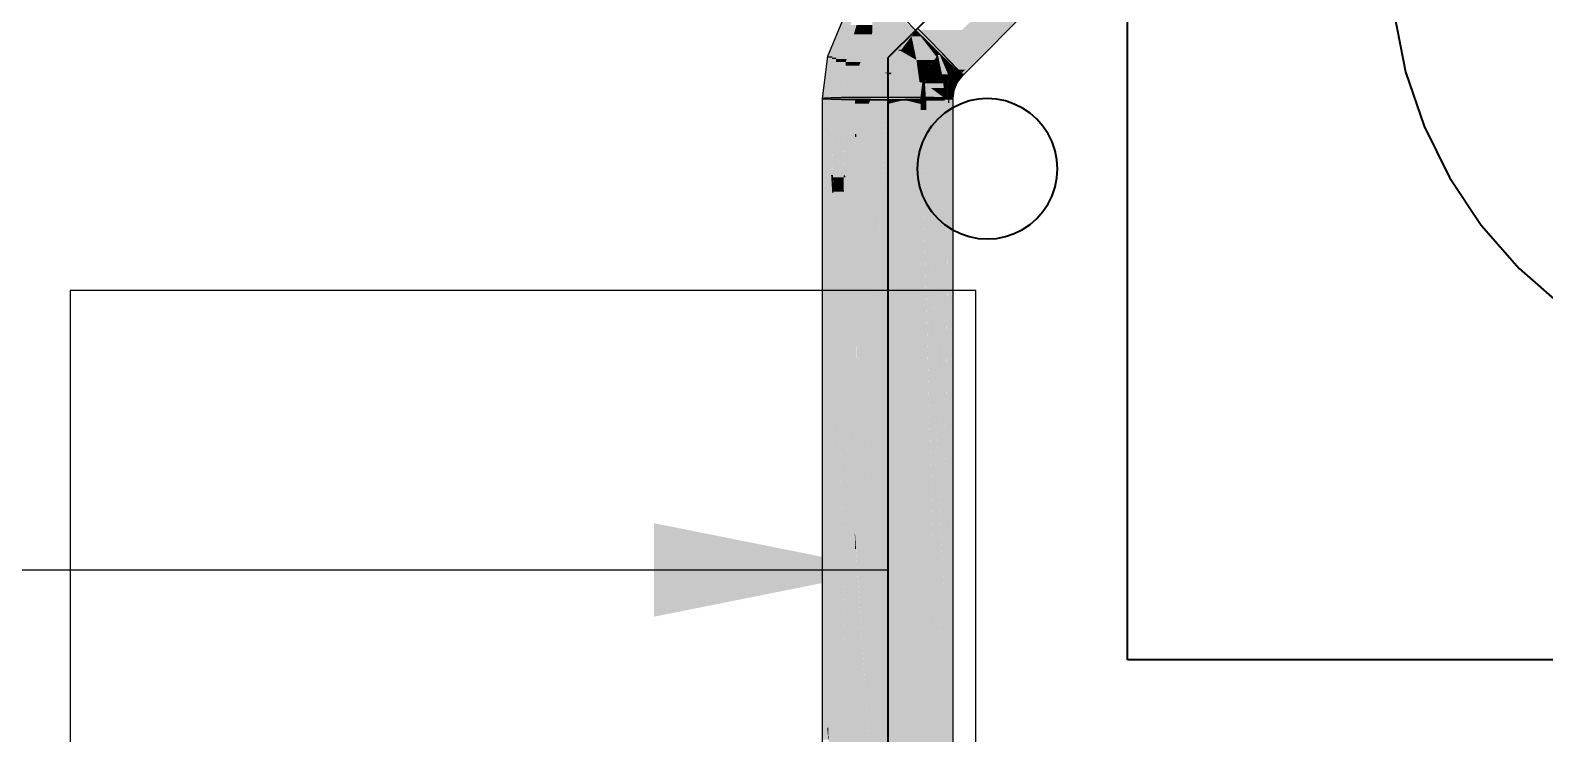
# Model space of a CAD drawing. Extents: x 0 to 756, y -25 to 420.
# Drawn here: x 158.88 to 171.84, y 224.9 to 230.92 of the extents above; entities that cross this region are included whole.
import ezdxf

# ---------------------------------------------------------------- set-up
doc = ezdxf.new("R2010")
doc.units = 0
doc.layers.get('0').update_dxf_attribs({"lineweight": 25})
for name, color, linetype, lineweight in [('M_BLIERUNG', 7, 'Continuous', 13), ('S_Einrichtung', 7, 'Continuous', 35), ('X_Text', 7, 'Continuous', 25)]:
    doc.layers.add(name, color=color, linetype=linetype, lineweight=lineweight)
for name, color, linetype, lineweight, true_color in [('S_Kaltwasser', 3, 'Continuous', 35, 0x00ff00), ('S_Schmutzwasser', 7, 'Continuous', 35, 0x808040), ('S_Schmutzwasser-Shading', 7, 'Continuous', 35, 0x808040)]:
    doc.layers.add(name, color=color, linetype=linetype, lineweight=lineweight, true_color=true_color)

# ---------------------------------------------------------------- blocks, each defined once
blk = doc.blocks.new('Shading-A0T78OMZOY', base_point=(167.638, 221.106))
at = {"layer": 'S_Schmutzwasser-Shading', "color": 47, "true_color": 0x6d6d36}
for points in [[(166.083, 230.884), (166.114, 231.231), (166.092, 231.231)], [(166.083, 230.884), (166.261, 231.116), (166.104, 231.116)], [(166.944, 230.723), (166.654, 230.723), (167.407, 231.186)], [(166.654, 230.723), (167.407, 231.186), (167.118, 231.186)], [(165.865, 230.671), (165.775, 230.671), (165.95, 230.964)], [(165.775, 230.671), (165.95, 230.964), (165.896, 230.964)], [(166.083, 230.884), (165.927, 230.884), (165.95, 230.964)], [(166.083, 230.884), (166.085, 230.964), (165.95, 230.964)], [(165.985, 230.647), (165.858, 230.647), (166.083, 230.884)], [(165.858, 230.647), (166.083, 230.884), (165.927, 230.884)], [(166.802, 230.58), (166.944, 230.723), (166.654, 230.723)], [(165.858, 230.647), (165.865, 230.671), (165.775, 230.671)], [(165.971, 230.614), (165.985, 230.647), (165.858, 230.647)], [(166.562, 230.563), (166.551, 230.563), (166.572, 230.601)], [(166.551, 230.563), (166.572, 230.601), (166.567, 230.601)], [(166.68, 230.542), (166.556, 230.542), (166.572, 230.601)], [(166.572, 230.601), (166.567, 230.601), (166.568, 230.604)], [(166.543, 230.337), (166.495, 230.337), (166.535, 230.463)], [(166.495, 230.337), (166.535, 230.463), (166.511, 230.463)], [(166.535, 230.463), (166.511, 230.463), (166.512, 230.469)], [(166.536, 230.469), (166.512, 230.469), (166.562, 230.563)], [(166.512, 230.469), (166.562, 230.563), (166.551, 230.563)], [(166.535, 230.463), (166.536, 230.469), (166.512, 230.469)], [(166.691, 230.463), (166.535, 230.463), (166.68, 230.542)], [(166.535, 230.463), (166.68, 230.542), (166.556, 230.542)], [(166.697, 230.423), (166.587, 230.423), (166.535, 230.463)], [(166.701, 230.338), (166.543, 230.338), (166.535, 230.463)], [(166.697, 230.423), (166.691, 230.463), (166.535, 230.463)], [(166.747, 230.505), (166.685, 230.505), (166.68, 230.542)], [(166.693, 230.447), (166.747, 230.505), (166.685, 230.505)], [(166.723, 230.447), (166.693, 230.447), (166.747, 230.505)], [(166.697, 230.423), (166.723, 230.447), (166.693, 230.447)], [(166.713, 230.423), (166.697, 230.423), (166.723, 230.447)], [(165.834, 230.326), (165.732, 230.326), (165.732, 230.328)], [(165.748, 229.68), (165.732, 229.68), (165.732, 230.328)], [(165.749, 229.659), (165.834, 230.326), (165.732, 230.326)], [(165.84, 229.659), (165.749, 229.659), (165.834, 230.326)], [(165.852, 229.676), (165.84, 229.676), (165.834, 230.326)], [(165.935, 230.324), (165.834, 230.324), (165.834, 230.326)], [(165.843, 230.005), (165.935, 230.324), (165.834, 230.324)], [(165.937, 230.005), (165.843, 230.005), (165.935, 230.324)], [(165.937, 230.289), (165.935, 230.289), (165.935, 230.324)], [(165.937, 230.289), (165.937, 230.324), (165.935, 230.324)], [(165.937, 230.324), (165.935, 230.324), (165.935, 230.324)], [(166.544, 230.325), (166.493, 230.325), (166.543, 230.332)], [(166.493, 230.325), (166.543, 230.332), (166.494, 230.332)], [(166.493, 230.324), (166.544, 230.325), (166.493, 230.325)], [(166.543, 230.332), (166.494, 230.332), (166.495, 230.337)], [(166.543, 230.332), (166.543, 230.337), (166.495, 230.337)], [(166.545, 230.324), (166.497, 230.324), (166.545, 230.325)], [(166.499, 230.236), (166.545, 230.324), (166.497, 230.324)], [(166.498, 230.288), (166.497, 230.288), (166.497, 230.324)], [(166.547, 230.236), (166.499, 230.236), (166.545, 230.324)], [(166.544, 230.328), (166.701, 230.338), (166.543, 230.338)], [(166.7, 230.328), (166.544, 230.328), (166.701, 230.338)], [(166.544, 230.325), (166.7, 230.328), (166.544, 230.328)], [(166.608, 230.325), (166.545, 230.325), (166.598, 230.326)], [(166.547, 230.315), (166.608, 230.325), (166.545, 230.325)], [(166.702, 229.62), (166.573, 229.62), (166.545, 230.325)], [(166.614, 228.597), (166.577, 228.597), (166.545, 230.325)], [(166.702, 230.315), (166.547, 230.315), (166.608, 230.325)], [(166.702, 229.62), (166.702, 230.315), (166.547, 230.315)], [(166.701, 230.338), (166.697, 230.423), (166.587, 230.423)], [(166.702, 230.326), (166.598, 230.326), (166.702, 230.328)], [(166.702, 230.315), (166.702, 230.326), (166.598, 230.326)], [(166.712, 230.42), (166.697, 230.42), (166.697, 230.423)], [(166.712, 230.42), (166.713, 230.423), (166.697, 230.423)], [(166.701, 230.338), (166.712, 230.42), (166.697, 230.42)], [(165.937, 230.005), (165.937, 230.289), (165.935, 230.289)], [(166.499, 230.236), (166.498, 230.288), (166.497, 230.288)], [(166.499, 222.26), (166.497, 222.26), (166.497, 230.288)], [(166.499, 230.236), (166.497, 230.236), (166.497, 230.288)], [(166.498, 225.186), (166.499, 230.236), (166.497, 230.236)], [(166.642, 225.186), (166.498, 225.186), (166.499, 230.236)], [(166.577, 228.597), (166.547, 230.236), (166.499, 230.236)], [(166.577, 228.597), (166.546, 228.597), (166.499, 230.236)], [(165.849, 229.793), (165.937, 230.005), (165.843, 230.005)], [(165.904, 229.793), (165.849, 229.793), (165.937, 230.005)], [(165.937, 229.495), (165.857, 229.495), (165.937, 230.005)], [(165.857, 229.495), (165.904, 229.793), (165.849, 229.793)], [(165.759, 229.271), (165.732, 229.271), (165.732, 229.68)], [(165.741, 229.538), (165.748, 229.68), (165.732, 229.68)], [(165.752, 229.538), (165.741, 229.538), (165.748, 229.68)], [(165.84, 229.659), (165.852, 229.676), (165.84, 229.676)], [(165.853, 229.659), (165.84, 229.659), (165.852, 229.676)], [(165.742, 229.525), (165.752, 229.538), (165.741, 229.538)], [(165.752, 229.525), (165.742, 229.525), (165.752, 229.538)], [(165.752, 229.538), (165.84, 229.659), (165.749, 229.659)], [(165.841, 229.538), (165.752, 229.538), (165.84, 229.659)], [(165.759, 229.271), (165.841, 229.538), (165.752, 229.538)], [(165.844, 229.271), (165.759, 229.271), (165.841, 229.538)], [(165.857, 227.779), (165.853, 229.659), (165.84, 229.659)], [(165.905, 227.779), (165.857, 227.779), (165.853, 229.659)], [(166.702, 226.422), (166.702, 229.62), (166.573, 229.62)], [(165.759, 229.271), (165.752, 229.525), (165.742, 229.525)], [(165.937, 226.61), (165.937, 229.495), (165.857, 229.495)], [(165.841, 226.039), (165.732, 226.039), (165.759, 229.271)], [(165.732, 226.039), (165.759, 229.271), (165.732, 229.271)], [(165.857, 227.779), (165.797, 227.779), (165.759, 229.271)], [(165.857, 227.779), (165.844, 229.271), (165.759, 229.271)], [(166.642, 225.186), (166.577, 228.597), (166.546, 228.597)], [(166.681, 226.422), (166.614, 228.597), (166.577, 228.597)], [(166.691, 226.203), (166.622, 226.203), (166.577, 228.597)], [(166.702, 226.422), (166.681, 226.422), (166.614, 228.597)], [(165.89, 224.12), (165.857, 227.779), (165.797, 227.779)], [(165.937, 226.562), (165.868, 226.562), (165.857, 227.779)], [(165.937, 226.61), (165.934, 226.61), (165.857, 227.779)], [(165.937, 226.61), (165.905, 227.779), (165.857, 227.779)], [(165.89, 224.12), (165.937, 226.562), (165.868, 226.562)], [(165.937, 224.12), (165.89, 224.12), (165.937, 226.562)], [(165.937, 226.562), (165.937, 226.61), (165.934, 226.61)], [(166.702, 225.186), (166.642, 225.186), (166.702, 226.422)], [(166.691, 226.203), (166.702, 226.422), (166.681, 226.422)], [(166.642, 225.186), (166.691, 226.203), (166.622, 226.203)], [(165.854, 224.559), (165.732, 224.559), (165.732, 226.039)], [(165.89, 224.12), (165.841, 226.039), (165.732, 226.039)], [(166.499, 222.26), (166.642, 225.186), (166.498, 225.186)], [(166.688, 223.522), (166.56, 223.522), (166.642, 225.186)], [(166.686, 223.619), (166.702, 225.186), (166.642, 225.186)], [(166.702, 223.619), (166.686, 223.619), (166.702, 225.186)]]:
    blk.add_solid(points, dxfattribs=at)
at = {"layer": 'S_Schmutzwasser-Shading', "color": 57, "true_color": 0x7d7d3e}
for points in [[(166.456, 230.918), (166.109, 230.918), (166.24, 231.089)], [(166.31, 230.751), (166.028, 230.751), (166.083, 230.884)], [(166.427, 230.884), (166.083, 230.884), (166.456, 230.918)], [(166.083, 230.884), (166.456, 230.918), (166.109, 230.918)], [(166.31, 230.751), (166.427, 230.884), (166.083, 230.884)], [(166.331, 230.751), (166.31, 230.751), (166.458, 230.916)], [(166.31, 230.751), (166.458, 230.916), (166.455, 230.916)], [(166.446, 230.742), (166.325, 230.742), (166.42, 230.867)], [(166.497, 230.867), (166.42, 230.867), (166.458, 230.916)], [(166.457, 230.69), (166.497, 230.867), (166.42, 230.867)], [(166.654, 230.723), (166.851, 230.919), (166.455, 230.919)], [(166.458, 230.916), (166.455, 230.916), (166.456, 230.918)], [(166.456, 230.918), (166.457, 230.918), (166.456, 230.918)], [(166.458, 230.916), (166.457, 230.918), (166.456, 230.918)], [(166.457, 230.918), (166.456, 230.918), (166.457, 230.918)], [(166.634, 230.69), (166.457, 230.69), (166.497, 230.867)], [(166.556, 230.819), (166.534, 230.819), (166.458, 230.916)], [(166.22, 230.614), (165.971, 230.614), (166.31, 230.751)], [(165.971, 230.614), (166.31, 230.751), (166.028, 230.751)], [(166.248, 230.556), (166.181, 230.556), (166.325, 230.742)], [(166.181, 230.556), (166.325, 230.742), (166.305, 230.742)], [(166.462, 230.664), (166.292, 230.664), (166.325, 230.742)], [(166.325, 230.742), (166.305, 230.742), (166.31, 230.751)], [(166.325, 230.742), (166.331, 230.751), (166.31, 230.751)], [(166.462, 230.664), (166.446, 230.742), (166.325, 230.742)], [(166.634, 230.69), (166.556, 230.819), (166.534, 230.819)], [(166.655, 230.721), (166.615, 230.721), (166.556, 230.819)], [(166.629, 230.698), (166.655, 230.721), (166.615, 230.721)], [(166.64, 230.698), (166.629, 230.698), (166.657, 230.72)], [(166.629, 230.698), (166.657, 230.72), (166.653, 230.72)], [(166.657, 230.72), (166.653, 230.72), (166.655, 230.721)], [(166.241, 230.54), (165.961, 230.54), (165.971, 230.614)], [(166.181, 230.556), (166.22, 230.614), (165.971, 230.614)], [(166.479, 230.54), (166.241, 230.54), (166.462, 230.664)], [(166.241, 230.54), (166.462, 230.664), (166.292, 230.664)], [(166.462, 230.664), (166.634, 230.69), (166.457, 230.69)], [(166.614, 230.664), (166.462, 230.664), (166.634, 230.69)], [(166.568, 230.604), (166.47, 230.604), (166.462, 230.664)], [(166.568, 230.604), (166.614, 230.664), (166.462, 230.664)], [(166.488, 230.475), (166.568, 230.604), (166.47, 230.604)], [(166.515, 230.475), (166.488, 230.475), (166.568, 230.604)], [(166.634, 230.69), (166.64, 230.698), (166.629, 230.698)], [(166.212, 230.324), (165.933, 230.324), (166.241, 230.54)], [(165.933, 230.324), (166.241, 230.54), (165.961, 230.54)], [(166.241, 230.54), (166.248, 230.556), (166.181, 230.556)], [(166.493, 230.324), (166.212, 230.324), (166.512, 230.469)], [(166.212, 230.324), (166.512, 230.469), (166.232, 230.469)], [(166.512, 230.469), (166.232, 230.469), (166.241, 230.54)], [(166.488, 230.475), (166.479, 230.54), (166.241, 230.54)], [(166.512, 230.469), (166.515, 230.475), (166.488, 230.475)], [(166.212, 230.322), (166.212, 230.324), (165.933, 230.324)], [(166.075, 230.323), (165.937, 230.323), (165.937, 230.324)], [(165.938, 230.29), (165.937, 230.29), (165.937, 230.324)], [(165.938, 230.29), (166.075, 230.323), (165.937, 230.323)], [(166.055, 230.29), (165.938, 230.29), (166.068, 230.322)], [(166.195, 230.03), (165.947, 230.03), (166.215, 230.322)], [(165.947, 230.03), (166.215, 230.322), (166.074, 230.322)], [(165.947, 230.03), (166.074, 230.322), (166.068, 230.322)], [(166.217, 227.592), (166.032, 227.592), (166.217, 230.322)], [(166.032, 227.592), (166.217, 230.322), (166.215, 230.322)], [(166.074, 230.322), (166.068, 230.322), (166.075, 230.323)], [(166.215, 230.322), (166.074, 230.322), (166.075, 230.323)], [(166.212, 230.322), (166.493, 230.324), (166.212, 230.324)], [(166.358, 230.322), (166.217, 230.322), (166.355, 230.323)], [(166.218, 230.288), (166.358, 230.322), (166.217, 230.322)], [(166.496, 222.294), (166.217, 222.294), (166.217, 230.322)], [(166.497, 230.288), (166.218, 230.288), (166.358, 230.322)], [(166.494, 230.323), (166.355, 230.323), (166.495, 230.324)], [(166.488, 230.29), (166.494, 230.323), (166.355, 230.323)], [(166.497, 230.29), (166.488, 230.29), (166.497, 230.324)], [(166.488, 230.29), (166.497, 230.324), (166.495, 230.324)], [(166.497, 230.324), (166.495, 230.324), (166.497, 230.324)], [(165.938, 230.289), (165.937, 230.289), (165.938, 230.29)], [(165.937, 230.289), (165.938, 230.29), (165.937, 230.29)], [(165.947, 230.03), (165.937, 230.03), (165.938, 230.289)], [(165.937, 230.03), (165.938, 230.289), (165.937, 230.289)], [(165.947, 230.03), (165.947, 230.03), (165.938, 230.29)], [(165.947, 230.03), (166.055, 230.29), (165.938, 230.29)], [(166.497, 222.26), (166.497, 230.288), (166.218, 230.288)], [(166.497, 230.288), (166.497, 230.29), (166.488, 230.29)], [(165.937, 230.005), (165.947, 230.03), (165.937, 230.03)], [(165.947, 230.005), (165.937, 230.005), (165.947, 230.03)], [(165.951, 226.61), (165.937, 226.61), (165.947, 230.005)], [(165.937, 226.61), (165.947, 230.005), (165.937, 230.005)], [(165.947, 230.03), (165.947, 230.03), (165.947, 230.03)], [(166.032, 227.592), (166.032, 227.592), (165.947, 230.03)], [(166.032, 227.592), (165.947, 230.03), (165.947, 230.03)], [(165.947, 230.03), (165.947, 230.03), (165.947, 230.03)], [(166.032, 227.592), (166.195, 230.03), (165.947, 230.03)], [(166.032, 227.588), (165.95, 227.588), (165.947, 230.03)], [(166.032, 227.588), (166.032, 227.592), (166.032, 227.592)], [(166.217, 222.293), (166.217, 227.592), (166.032, 227.592)], [(166.032, 227.588), (166.032, 227.588), (166.032, 227.592)], [(165.952, 226.385), (166.032, 227.588), (165.95, 227.588)], [(166.074, 226.385), (165.952, 226.385), (166.032, 227.588)], [(166.217, 222.293), (166.216, 222.293), (166.032, 227.588)], [(166.216, 222.293), (166.032, 227.588), (166.032, 227.588)], [(165.94, 226.562), (165.937, 226.562), (165.937, 226.61)], [(165.952, 226.385), (165.951, 226.61), (165.937, 226.61)], [(165.945, 226.48), (165.937, 226.48), (165.937, 226.562)], [(165.945, 226.48), (165.94, 226.562), (165.937, 226.562)], [(166.136, 223.545), (165.937, 223.545), (165.945, 226.48)], [(165.937, 223.545), (165.945, 226.48), (165.937, 226.48)], [(166.214, 222.335), (166.074, 226.385), (165.952, 226.385)]]:
    blk.add_solid(points, dxfattribs=at)
at = {"layer": 'S_Schmutzwasser-Shading', "color": 59, "true_color": 0x505028}
for points in [[(167.113, 230.786), (167.007, 230.786), (167.464, 231.137)], [(167.007, 230.786), (167.464, 231.137), (167.358, 231.137)], [(165.744, 230.696), (165.705, 230.696), (165.837, 231.015)], [(165.777, 230.683), (165.74, 230.683), (165.841, 231.015)], [(165.74, 230.683), (165.841, 231.015), (165.837, 231.015)], [(165.775, 230.671), (165.907, 230.99), (165.836, 230.99)], [(166.88, 230.58), (166.802, 230.58), (167.113, 230.786)], [(166.802, 230.58), (167.113, 230.786), (167.007, 230.786)], [(166.874, 230.546), (166.841, 230.546), (167.113, 230.786)], [(165.714, 230.334), (165.657, 230.334), (165.74, 230.683)], [(165.657, 230.334), (165.74, 230.683), (165.703, 230.683)], [(165.74, 230.683), (165.703, 230.683), (165.705, 230.696)], [(165.74, 230.683), (165.744, 230.696), (165.705, 230.696)], [(165.73, 230.329), (165.713, 230.329), (165.775, 230.671)], [(165.713, 230.329), (165.775, 230.671), (165.739, 230.671)], [(165.775, 230.671), (165.739, 230.671), (165.74, 230.683)], [(165.775, 230.671), (165.777, 230.683), (165.74, 230.683)], [(166.816, 230.568), (166.795, 230.568), (166.803, 230.579)], [(166.841, 230.546), (166.88, 230.58), (166.802, 230.58)], [(166.728, 230.42), (166.712, 230.42), (166.745, 230.482)], [(166.712, 230.42), (166.745, 230.482), (166.738, 230.482)], [(166.757, 230.417), (166.727, 230.417), (166.789, 230.486)], [(166.727, 230.417), (166.789, 230.486), (166.746, 230.486)], [(166.745, 230.482), (166.738, 230.482), (166.75, 230.504)], [(166.738, 230.482), (166.75, 230.504), (166.746, 230.504)], [(166.75, 230.504), (166.746, 230.504), (166.747, 230.505)], [(166.789, 230.486), (166.746, 230.486), (166.75, 230.504)], [(166.751, 230.505), (166.747, 230.505), (166.795, 230.568)], [(166.75, 230.504), (166.751, 230.505), (166.747, 230.505)], [(166.75, 230.504), (166.841, 230.547), (166.78, 230.547)], [(166.804, 230.504), (166.75, 230.504), (166.841, 230.547)], [(166.789, 230.486), (166.804, 230.504), (166.75, 230.504)], [(166.789, 230.412), (166.754, 230.412), (166.814, 230.473)], [(166.754, 230.412), (166.814, 230.473), (166.783, 230.473)], [(166.841, 230.547), (166.78, 230.547), (166.816, 230.568)], [(166.78, 230.547), (166.816, 230.568), (166.795, 230.568)], [(166.814, 230.473), (166.783, 230.473), (166.789, 230.486)], [(166.824, 230.486), (166.789, 230.486), (166.853, 230.524)], [(166.789, 230.486), (166.853, 230.524), (166.821, 230.524)], [(166.814, 230.473), (166.824, 230.486), (166.789, 230.486)], [(166.853, 230.524), (166.821, 230.524), (166.839, 230.544)], [(166.844, 230.544), (166.839, 230.544), (166.841, 230.547)], [(166.848, 230.531), (166.844, 230.544), (166.839, 230.544)], [(166.859, 230.531), (166.874, 230.546), (166.841, 230.546)], [(166.859, 230.531), (166.848, 230.531), (166.844, 230.544)], [(166.853, 230.524), (166.859, 230.531), (166.848, 230.531)], [(165.713, 230.329), (165.714, 230.334), (165.657, 230.334)], [(165.694, 230.331), (165.657, 230.331), (165.657, 230.334)], [(165.657, 230.324), (165.657, 230.324), (165.657, 230.334)], [(165.657, 230.324), (165.694, 230.331), (165.657, 230.331)], [(165.714, 230.324), (165.657, 230.324), (165.714, 230.329)], [(165.657, 230.324), (165.714, 230.329), (165.685, 230.329)], [(165.67, 228.933), (165.657, 228.933), (165.657, 230.324)], [(165.657, 228.933), (165.657, 230.324), (165.657, 230.324)], [(165.657, 230.324), (165.657, 230.324), (165.657, 230.324)], [(165.677, 228.148), (165.714, 230.324), (165.657, 230.324)], [(165.657, 230.324), (165.657, 230.324), (165.657, 230.324)], [(165.714, 230.329), (165.685, 230.329), (165.694, 230.331)], [(165.732, 229.68), (165.703, 229.68), (165.714, 230.329)], [(165.73, 230.328), (165.73, 230.329), (165.713, 230.329)], [(165.732, 230.328), (165.714, 230.328), (165.714, 230.329)], [(165.732, 229.68), (165.732, 230.328), (165.714, 230.328)], [(166.7, 230.328), (166.7, 230.328), (166.702, 230.337)], [(166.7, 230.328), (166.702, 230.337), (166.701, 230.337)], [(166.7, 230.328), (166.734, 230.33), (166.701, 230.33)], [(166.7, 230.328), (166.7, 230.328), (166.7, 230.328)], [(166.733, 230.338), (166.701, 230.338), (166.727, 230.417)], [(166.701, 230.338), (166.727, 230.417), (166.711, 230.417)], [(166.702, 230.337), (166.701, 230.337), (166.701, 230.338)], [(166.734, 230.332), (166.733, 230.338), (166.701, 230.338)], [(166.734, 230.332), (166.701, 230.332), (166.702, 230.337)], [(166.734, 230.33), (166.701, 230.33), (166.734, 230.332)], [(166.701, 230.33), (166.734, 230.332), (166.701, 230.332)], [(166.734, 230.328), (166.702, 230.328), (166.734, 230.33)], [(166.702, 229.62), (166.734, 230.328), (166.702, 230.328)], [(166.777, 226.422), (166.702, 226.422), (166.777, 230.324)], [(166.702, 226.422), (166.777, 230.324), (166.742, 230.324)], [(166.727, 230.417), (166.711, 230.417), (166.712, 230.42)], [(166.727, 230.417), (166.728, 230.42), (166.712, 230.42)], [(166.754, 230.412), (166.728, 230.412), (166.727, 230.417)], [(166.754, 230.412), (166.757, 230.417), (166.727, 230.417)], [(166.734, 230.331), (166.754, 230.412), (166.728, 230.412)], [(166.742, 230.297), (166.732, 230.297), (166.734, 230.33)], [(166.742, 230.331), (166.734, 230.331), (166.754, 230.412)], [(166.742, 230.33), (166.734, 230.33), (166.742, 230.331)], [(166.734, 230.33), (166.742, 230.331), (166.734, 230.331)], [(166.742, 230.297), (166.742, 230.33), (166.734, 230.33)], [(166.777, 230.334), (166.742, 230.334), (166.786, 230.406)], [(166.742, 230.334), (166.786, 230.406), (166.753, 230.406)], [(166.777, 230.331), (166.742, 230.331), (166.777, 230.334)], [(166.742, 230.331), (166.777, 230.334), (166.742, 230.334)], [(166.777, 230.33), (166.742, 230.33), (166.777, 230.331)], [(166.742, 230.33), (166.777, 230.331), (166.742, 230.331)], [(166.777, 230.324), (166.777, 230.33), (166.742, 230.33)], [(166.777, 230.324), (166.742, 230.324), (166.742, 230.33)], [(166.786, 230.406), (166.753, 230.406), (166.754, 230.412)], [(166.786, 230.406), (166.789, 230.412), (166.754, 230.412)], [(166.735, 229.62), (166.702, 229.62), (166.742, 230.297)], [(166.702, 229.62), (166.742, 230.297), (166.732, 230.297)], [(165.732, 228.148), (165.677, 228.148), (165.732, 229.68)], [(165.677, 228.148), (165.732, 229.68), (165.703, 229.68)], [(166.729, 229.091), (166.735, 229.62), (166.702, 229.62)], [(166.729, 229.091), (166.702, 229.091), (166.702, 229.62)], [(166.702, 226.422), (166.729, 229.091), (166.702, 229.091)], [(165.677, 228.148), (165.657, 228.148), (165.657, 228.933)], [(165.677, 228.148), (165.67, 228.933), (165.657, 228.933)], [(165.696, 226.158), (165.657, 226.158), (165.677, 228.148)], [(165.657, 226.158), (165.677, 228.148), (165.657, 228.148)], [(165.732, 226.039), (165.697, 226.039), (165.677, 228.148)], [(165.732, 226.039), (165.732, 228.148), (165.677, 228.148)], [(166.777, 226.139), (166.702, 226.139), (166.702, 226.422)], [(166.777, 226.139), (166.777, 226.422), (166.702, 226.422)], [(165.686, 225.467), (165.657, 225.467), (165.657, 226.158)], [(165.707, 224.953), (165.696, 226.158), (165.657, 226.158)], [(165.707, 224.953), (165.732, 226.039), (165.697, 226.039)], [(165.732, 224.953), (165.707, 224.953), (165.732, 226.039)], [(166.702, 223.619), (166.777, 226.139), (166.702, 226.139)], [(166.777, 224.642), (166.732, 224.642), (166.777, 226.139)], [(165.708, 224.849), (165.657, 224.849), (165.657, 225.467)], [(165.699, 224.953), (165.686, 225.467), (165.657, 225.467)], [(165.707, 224.953), (165.699, 224.953), (165.686, 225.467)], [(165.708, 224.849), (165.707, 224.953), (165.699, 224.953)], [(165.711, 224.849), (165.708, 224.849), (165.707, 224.953)], [(165.715, 224.768), (165.732, 224.953), (165.707, 224.953)], [(165.732, 224.768), (165.715, 224.768), (165.732, 224.953)]]:
    blk.add_solid(points, dxfattribs=at)
at = {"layer": 'S_Schmutzwasser-Shading', "color": 47, "true_color": 0x6c6c36}
for points in [[(166.649, 230.69), (166.634, 230.69), (166.646, 230.706)], [(166.663, 230.706), (166.646, 230.706), (166.657, 230.72)], [(166.68, 230.542), (166.663, 230.706), (166.646, 230.706)], [(166.729, 230.65), (166.686, 230.65), (166.657, 230.72)], [(166.732, 230.542), (166.68, 230.542), (166.663, 230.706)], [(165.834, 230.328), (165.731, 230.328), (165.858, 230.647)], [(165.735, 230.337), (165.731, 230.337), (165.858, 230.647)], [(165.731, 230.337), (165.858, 230.647), (165.772, 230.647)], [(165.858, 230.647), (165.772, 230.647), (165.775, 230.671)], [(165.933, 230.326), (165.834, 230.326), (165.971, 230.614)], [(165.834, 230.326), (165.971, 230.614), (165.856, 230.614)], [(165.971, 230.614), (165.856, 230.614), (165.858, 230.647)], [(166.574, 230.604), (166.568, 230.604), (166.592, 230.63)], [(166.568, 230.604), (166.592, 230.63), (166.588, 230.63)], [(166.572, 230.601), (166.574, 230.604), (166.568, 230.604)], [(166.668, 230.601), (166.572, 230.601), (166.649, 230.69)], [(166.572, 230.601), (166.649, 230.69), (166.634, 230.69)], [(166.68, 230.542), (166.668, 230.601), (166.572, 230.601)], [(166.592, 230.63), (166.588, 230.63), (166.634, 230.69)], [(166.721, 230.568), (166.729, 230.65), (166.686, 230.65)], [(166.795, 230.568), (166.721, 230.568), (166.729, 230.65)], [(166.802, 230.58), (166.786, 230.58), (166.729, 230.65)], [(166.793, 230.572), (166.802, 230.58), (166.786, 230.58)], [(166.798, 230.572), (166.793, 230.572), (166.803, 230.579)], [(166.793, 230.572), (166.803, 230.579), (166.801, 230.579)], [(166.795, 230.568), (166.798, 230.572), (166.793, 230.572)], [(166.803, 230.579), (166.801, 230.579), (166.802, 230.58)], [(166.747, 230.505), (166.732, 230.542), (166.68, 230.542)], [(166.747, 230.505), (166.795, 230.568), (166.721, 230.568)], [(165.731, 230.328), (165.73, 230.328), (165.731, 230.337)], [(165.731, 230.328), (165.731, 230.328), (165.73, 230.328)], [(165.731, 230.328), (165.735, 230.337), (165.731, 230.337)], [(165.834, 230.326), (165.834, 230.328), (165.731, 230.328)], [(165.933, 230.324), (165.933, 230.326), (165.834, 230.326)]]:
    blk.add_solid(points, dxfattribs=at)
blk = doc.blocks.new('Referenz-A0T78OQ1OY')
at = {"layer": 'M_BLIERUNG', "color": 0, "lineweight": -2}
for p, q in [((159.224, 228.692), (159.224, 212.692)), ((166.971, 228.692), (159.224, 228.692)), ((166.971, 212.692), (166.971, 228.692))]:
    blk.add_line(p, q, dxfattribs=at)
blk = doc.blocks.new('Waschmaschine-A0T78OXZOY', base_point=(168.268, 225.533))
at = {"color": 0, "lineweight": -2}
for p, q in [((168.268, 237.533), (180.268, 237.533)), ((168.268, 225.533), (168.268, 237.533)), ((180.268, 237.533), (180.268, 225.533)), ((173.779, 235.251), (173.298, 235.155)), ((174.268, 235.283), (173.779, 235.251)), ((174.758, 235.251), (174.268, 235.283)), ((175.239, 235.155), (174.758, 235.251)), ((173.298, 235.155), (172.833, 234.997)), ((175.703, 234.997), (175.239, 235.155)), ((172.833, 234.997), (172.393, 234.781)), ((176.143, 234.781), (175.703, 234.997)), ((172.393, 234.781), (171.986, 234.508)), ((176.551, 234.508), (176.143, 234.781)), ((171.986, 234.508), (171.617, 234.185)), ((176.92, 234.185), (176.551, 234.508)), ((171.617, 234.185), (171.293, 233.816)), ((177.244, 233.816), (176.92, 234.185)), ((171.293, 233.816), (171.021, 233.408)), ((177.516, 233.408), (177.244, 233.816)), ((171.021, 233.408), (170.804, 232.968)), ((177.733, 232.968), (177.516, 233.408)), ((170.804, 232.968), (170.646, 232.504)), ((177.891, 232.504), (177.733, 232.968)), ((170.646, 232.504), (170.551, 232.022)), ((177.986, 232.022), (177.891, 232.504)), ((173.962, 232.272), (173.868, 232.226)), ((174.061, 232.306), (173.962, 232.272)), ((174.164, 232.326), (174.061, 232.306)), ((174.268, 232.333), (174.164, 232.326)), ((174.373, 232.326), (174.268, 232.333)), ((174.475, 232.306), (174.373, 232.326)), ((174.575, 232.272), (174.475, 232.306)), ((174.668, 232.226), (174.575, 232.272)), ((173.781, 232.168), (173.703, 232.099)), ((173.868, 232.226), (173.781, 232.168)), ((174.755, 232.168), (174.668, 232.226)), ((174.834, 232.099), (174.755, 232.168)), ((170.551, 232.022), (170.518, 231.533)), ((173.634, 232.02), (173.576, 231.933)), ((173.703, 232.099), (173.634, 232.02)), ((174.903, 232.02), (174.834, 232.099)), ((174.961, 231.933), (174.903, 232.02)), ((178.018, 231.533), (177.986, 232.022)), ((173.576, 231.933), (173.529, 231.839)), ((175.008, 231.839), (174.961, 231.933)), ((173.496, 231.74), (173.475, 231.637)), ((173.529, 231.839), (173.496, 231.74)), ((175.041, 231.74), (175.008, 231.839)), ((175.062, 231.637), (175.041, 231.74)), ((173.475, 231.637), (173.468, 231.533)), ((175.068, 231.533), (175.062, 231.637)), ((170.518, 231.533), (170.551, 231.043)), ((173.468, 231.533), (173.475, 231.429)), ((175.062, 231.429), (175.068, 231.533)), ((177.986, 231.043), (178.018, 231.533)), ((173.475, 231.429), (173.496, 231.326)), ((175.041, 231.326), (175.062, 231.429)), ((173.496, 231.326), (173.529, 231.227)), ((173.529, 231.227), (173.576, 231.133)), ((174.961, 231.133), (175.008, 231.227)), ((175.008, 231.227), (175.041, 231.326)), ((173.576, 231.133), (173.634, 231.046)), ((174.903, 231.046), (174.961, 231.133)), ((170.551, 231.043), (170.646, 230.562)), ((173.634, 231.046), (173.703, 230.967)), ((173.703, 230.967), (173.781, 230.898)), ((174.755, 230.898), (174.834, 230.967)), ((174.834, 230.967), (174.903, 231.046)), ((177.891, 230.562), (177.986, 231.043)), ((173.781, 230.898), (173.868, 230.84)), ((173.868, 230.84), (173.962, 230.794)), ((174.575, 230.794), (174.668, 230.84)), ((174.668, 230.84), (174.755, 230.898)), ((173.962, 230.794), (174.061, 230.76)), ((174.061, 230.76), (174.164, 230.74)), ((174.164, 230.74), (174.268, 230.733)), ((174.268, 230.733), (174.373, 230.74)), ((174.373, 230.74), (174.475, 230.76)), ((174.475, 230.76), (174.575, 230.794)), ((170.646, 230.562), (170.804, 230.098)), ((177.733, 230.098), (177.891, 230.562)), ((170.804, 230.098), (171.021, 229.658)), ((177.516, 229.658), (177.733, 230.098)), ((171.021, 229.658), (171.293, 229.25)), ((177.244, 229.25), (177.516, 229.658)), ((171.293, 229.25), (171.617, 228.881)), ((176.92, 228.881), (177.244, 229.25)), ((171.617, 228.881), (171.986, 228.558)), ((176.551, 228.558), (176.92, 228.881)), ((171.986, 228.558), (172.393, 228.285)), ((176.143, 228.285), (176.551, 228.558)), ((172.393, 228.285), (172.833, 228.068)), ((175.703, 228.068), (176.143, 228.285)), ((172.833, 228.068), (173.298, 227.911)), ((175.239, 227.911), (175.703, 228.068)), ((173.298, 227.911), (173.779, 227.815)), ((174.758, 227.815), (175.239, 227.911)), ((173.779, 227.815), (174.268, 227.783)), ((174.268, 227.783), (174.758, 227.815)), ((180.268, 225.533), (168.268, 225.533))]:
    blk.add_line(p, q, dxfattribs=at)
blk = doc.blocks.new('Anschluss-Element-A0T78OY1OY', base_point=(166.468, 229.133))
at = {"color": 0, "lineweight": -2}
for p, q in [((166.913, 230.313), (166.839, 230.287)), ((166.99, 230.328), (166.913, 230.313)), ((167.068, 230.333), (166.99, 230.328)), ((167.147, 230.328), (167.068, 230.333)), ((167.224, 230.313), (167.147, 230.328)), ((167.298, 230.287), (167.224, 230.313)), ((166.703, 230.209), (166.644, 230.157)), ((166.768, 230.253), (166.703, 230.209)), ((166.839, 230.287), (166.768, 230.253)), ((167.368, 230.253), (167.298, 230.287)), ((167.434, 230.209), (167.368, 230.253)), ((167.493, 230.157), (167.434, 230.209)), ((166.592, 230.098), (166.549, 230.033)), ((166.644, 230.157), (166.592, 230.098)), ((167.544, 230.098), (167.493, 230.157)), ((167.588, 230.033), (167.544, 230.098)), ((166.514, 229.963), (166.489, 229.888)), ((166.549, 230.033), (166.514, 229.963)), ((167.623, 229.963), (167.588, 230.033)), ((167.648, 229.888), (167.623, 229.963)), ((166.474, 229.811), (166.468, 229.733)), ((166.489, 229.888), (166.474, 229.811)), ((167.663, 229.811), (167.648, 229.888)), ((167.668, 229.733), (167.663, 229.811)), ((166.468, 229.733), (166.474, 229.655)), ((167.663, 229.655), (167.668, 229.733)), ((166.474, 229.655), (166.489, 229.578)), ((166.489, 229.578), (166.514, 229.503)), ((167.623, 229.503), (167.648, 229.578)), ((167.648, 229.578), (167.663, 229.655)), ((166.514, 229.503), (166.549, 229.433)), ((166.549, 229.433), (166.592, 229.368)), ((167.544, 229.368), (167.588, 229.433)), ((167.588, 229.433), (167.623, 229.503)), ((166.592, 229.368), (166.644, 229.309)), ((166.644, 229.309), (166.703, 229.257)), ((167.434, 229.257), (167.493, 229.309)), ((167.493, 229.309), (167.544, 229.368)), ((166.703, 229.257), (166.768, 229.213)), ((166.768, 229.213), (166.839, 229.179)), ((166.839, 229.179), (166.913, 229.153)), ((166.913, 229.153), (166.99, 229.138)), ((167.147, 229.138), (167.224, 229.153)), ((167.224, 229.153), (167.298, 229.179)), ((167.298, 229.179), (167.368, 229.213)), ((167.368, 229.213), (167.434, 229.257)), ((166.99, 229.138), (167.068, 229.133)), ((167.068, 229.133), (167.147, 229.138))]:
    blk.add_line(p, q, dxfattribs=at)
blk = doc.blocks.new('Abwasserleitung-A0T78OY5OY', base_point=(166.217, 220.62))
at = {"color": 0, "linetype": 'ByBlock', "lineweight": -2, "ltscale": 0.35}
for p, q in [((166.715, 231.179), (166.217, 230.681)), ((166.217, 230.681), (166.217, 221.922)), ((166.217, 221.922), (167.519, 220.62))]:
    blk.add_line(p, q, dxfattribs=at)
blk = doc.blocks.new('Bauteilbeschriftung-A0T78OY7OY', base_point=(146.367, 225.902))
at = {"color": 0, "linetype": 'ByBlock', "lineweight": -2, "ltscale": 0.25}
blk.add_line((146.367, 226.302), (166.217, 226.302), dxfattribs=at)
for points in [[(166.217, 226.302), (164.217, 226.302), (164.217, 226.702)], [(164.217, 225.902), (166.217, 226.302), (164.217, 226.302)]]:
    blk.add_solid(points, dxfattribs=at)
blk = doc.blocks.new('Abwasser Schnellansicht-A0T78P1ZOY', base_point=(161.696, 218.25))
at = {"color": 0, "linetype": 'ByBlock', "lineweight": -2, "ltscale": 0.25}
for p, q in [((167.464, 231.137), (166.859, 230.531)), ((165.705, 230.696), (165.844, 231.033)), ((166.458, 230.916), (166.356, 231.019)), ((166.558, 230.817), (166.455, 230.919)), ((166.561, 230.814), (166.458, 230.916)), ((166.467, 230.939), (166.57, 230.836)), ((166.471, 230.935), (166.573, 230.833)), ((166.57, 230.836), (166.665, 230.739)), ((166.573, 230.833), (166.668, 230.736)), ((166.654, 230.723), (166.558, 230.817)), ((166.657, 230.72), (166.561, 230.814)), ((166.737, 230.642), (166.654, 230.723)), ((166.74, 230.64), (166.657, 230.72)), ((166.665, 230.739), (166.746, 230.655)), ((166.668, 230.736), (166.748, 230.653)), ((165.657, 230.334), (165.705, 230.696)), ((166.802, 230.58), (166.737, 230.642)), ((166.804, 230.579), (166.74, 230.64)), ((166.746, 230.655), (166.808, 230.59)), ((166.748, 230.653), (166.81, 230.588)), ((166.843, 230.543), (166.802, 230.58)), ((166.844, 230.542), (166.804, 230.579)), ((166.808, 230.59), (166.847, 230.548)), ((166.81, 230.588), (166.847, 230.547)), ((166.786, 230.406), (166.814, 230.474)), ((166.814, 230.474), (166.859, 230.531)), ((166.859, 230.531), (166.843, 230.543)), ((166.859, 230.531), (166.844, 230.542)), ((166.847, 230.548), (166.859, 230.531)), ((166.847, 230.547), (166.859, 230.531)), ((165.657, 230.334), (165.677, 230.337)), ((165.676, 230.337), (165.657, 230.334)), ((165.675, 230.331), (165.657, 230.334)), ((165.657, 230.334), (165.676, 230.331)), ((165.657, 222.27), (165.657, 230.334)), ((165.73, 230.328), (165.675, 230.331)), ((165.732, 230.339), (165.676, 230.337)), ((165.676, 230.331), (165.732, 230.328)), ((165.677, 230.337), (165.734, 230.339)), ((165.818, 230.326), (165.73, 230.328)), ((165.821, 230.342), (165.732, 230.339)), ((165.732, 230.328), (165.821, 230.326)), ((165.734, 230.339), (165.824, 230.342)), ((165.933, 230.324), (165.818, 230.326)), ((165.937, 230.343), (165.821, 230.342)), ((165.821, 230.326), (165.937, 230.324)), ((165.824, 230.342), (165.941, 230.343)), ((166.068, 230.323), (165.933, 230.324)), ((166.072, 230.344), (165.937, 230.343)), ((165.937, 230.324), (166.072, 230.323)), ((165.941, 230.343), (166.076, 230.344)), ((166.212, 230.322), (166.068, 230.323)), ((166.217, 230.345), (166.072, 230.344)), ((166.072, 230.323), (166.217, 230.322)), ((166.076, 230.344), (166.222, 230.345)), ((166.357, 230.323), (166.212, 230.322)), ((166.362, 230.344), (166.217, 230.345)), ((166.217, 230.322), (166.362, 230.323)), ((166.222, 230.345), (166.366, 230.344)), ((166.493, 230.324), (166.357, 230.323)), ((166.497, 230.343), (166.362, 230.344)), ((166.362, 230.323), (166.497, 230.324)), ((166.366, 230.344), (166.501, 230.343)), ((166.61, 230.326), (166.493, 230.324)), ((166.613, 230.342), (166.497, 230.343)), ((166.497, 230.324), (166.613, 230.326)), ((166.501, 230.343), (166.616, 230.342)), ((166.7, 230.328), (166.61, 230.326)), ((166.702, 230.339), (166.613, 230.342)), ((166.613, 230.326), (166.702, 230.328)), ((166.616, 230.342), (166.704, 230.339)), ((166.757, 230.331), (166.7, 230.328)), ((166.758, 230.337), (166.702, 230.339)), ((166.702, 230.328), (166.758, 230.331)), ((166.704, 230.339), (166.759, 230.336)), ((166.777, 230.334), (166.757, 230.331)), ((166.777, 230.334), (166.758, 230.337)), ((166.758, 230.331), (166.777, 230.334)), ((166.759, 230.336), (166.777, 230.334)), ((166.777, 230.334), (166.786, 230.406)), ((166.777, 222.27), (166.777, 230.334))]:
    blk.add_line(p, q, dxfattribs=at)

msp = doc.modelspace()

# ---------------------------------------------------------------- block references
at = {"color": 8, "lineweight": 25, "ltscale": 0.25, "true_color": 0x808080}
msp.add_blockref('Referenz-A0T78OQ1OY', (0, 0), dxfattribs=at)
at = {"layer": 'S_Einrichtung', "linetype": 'Continuous', "ltscale": 0.35}
msp.add_blockref('Waschmaschine-A0T78OXZOY', (168.268, 225.533), dxfattribs=at)
at = {"layer": 'S_Kaltwasser', "ltscale": 0.35}
msp.add_blockref('Anschluss-Element-A0T78OY1OY', (166.468, 229.133), dxfattribs=at)
at = {"layer": 'S_Schmutzwasser', "lineweight": 25, "ltscale": 0.25}
msp.add_blockref('Abwasser Schnellansicht-A0T78P1ZOY', (161.696, 218.25), dxfattribs=at)
at = {"layer": 'S_Schmutzwasser'}
msp.add_blockref('Shading-A0T78OMZOY', (167.638, 221.106), dxfattribs=at)
at = {"layer": 'S_Schmutzwasser', "ltscale": 0.35}
msp.add_blockref('Abwasserleitung-A0T78OY5OY', (166.217, 220.62), dxfattribs=at)
at = {"layer": 'X_Text', "color": 7, "ltscale": 0.25}
msp.add_blockref('Bauteilbeschriftung-A0T78OY7OY', (146.367, 225.902), dxfattribs=at)

doc.saveas('drawing.dxf')
